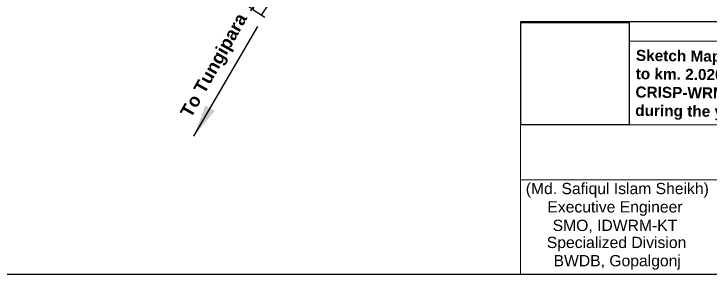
# Model space of a CAD drawing. Header units: millimetres. Extents: x 103 to 33028, y -150542 to -48.
# Drawn here: x 29630 to 30708, y -114427 to -114023 of the extents above; entities that cross this region are included whole.
import ezdxf
from ezdxf.enums import TextEntityAlignment as Align

# ---------------------------------------------------------------- set-up
doc = ezdxf.new("R2010")
doc.units = ezdxf.units.MM
doc.header["$MEASUREMENT"] = 0
doc.linetypes.add('ACAD_ISO02W100', pattern=[15, 12, -3])
for name, color, linetype in [('boundary', 7, 'Continuous'), ('Khal', 4, 'Continuous'), ('TEXT', 5, 'Continuous')]:
    doc.layers.add(name, color=color, linetype=linetype)
for name, color, linetype, lineweight in [('existing-profile', 5, 'ACAD_ISO02W100', 25), ('FRAM', 7, 'Continuous', 50), ('PL', 7, 'Continuous', 15), ('PUCCA ROAD', 1, 'Continuous', 30)]:
    doc.layers.add(name, color=color, linetype=linetype, lineweight=lineweight)
doc.styles.add('AR', font='arial.ttf', dxfattribs={"height": 450})
doc.styles.get("Standard").update_dxf_attribs({"font": 'arial.ttf'})
doc.styles.add('sum', font='arialbd.ttf')
doc.dimstyles.get("Standard").update_dxf_attribs({"dimtxt": 0.18, "dimasz": 0.18, "dimexe": 0.18, "dimexo": 0.0625, "dimgap": 0.09, "dimtad": 0, "dimtih": 1, "dimtoh": 1, "dimdec": 4, "dimzin": 0, "dimdsep": 46, "dimtxsty": 'Standard', "dimblk": 'DATUMBLANK', "dimcen": 0.09, "dimadec": 0, "dimazin": 0, "dimtfac": 1, "dimtdec": 4, "dimtofl": 0, "dimtmove": 0, "dimatfit": 3, "dimfxl": 1, "dimtolj": 1, "dimtzin": 0, "dimarcsym": 0})
picture_1 = doc.add_image_def('image1.png', size_in_pixel=(204, 192))

# ---------------------------------------------------------------- blocks, each defined once
blk = doc.blocks.new('_DatumBlank')
at = {"color": 0, "linetype": 'ByBlock', "lineweight": -2}
for p, q in [((0, 0.577), (-1, 0)), ((0, -0.577), (0, 0.577)), ((-1, 0), (0, -0.577))]:
    blk.add_line(p, q, dxfattribs=at)

msp = doc.modelspace()

# ---------------------------------------------------------------- linework, layer by layer
at = {"layer": 'boundary', "color": 0, "const_width": 2.35}
msp.add_lwpolyline([(28770.2, -112589.5), (31345.7, -112589.5), (31345.7, -114425.4), (28770.2, -114425.4), (28770.2, -112589.5)], dxfattribs=at)
at = {"layer": 'FRAM', "linetype": 'Continuous', "const_width": 2.08}
msp.add_lwpolyline([(30414.2, -114035.1), (31345.7, -114035.1), (31345.7, -114035.1)], dxfattribs=at)
at = {"layer": 'Khal', "lineweight": 25, "ltscale": 0.1}
msp.add_lwpolyline([(29990, -114009.1), (29998.1, -114014.3), (29996.9, -114018.4), (30001.8, -114011.8), (30000.2, -114016.3), (30018.9, -114028.5)], dxfattribs=at)
at = {"layer": 'PL'}
for p, q in [((30414.1, -114035.1), (30414.1, -114425.4)), ((31345.7, -114065.6), (30582.4, -114065.6)), ((31346.2, -114194.5), (30414.7, -114194.5)), ((31345.7, -114279.4), (30414.2, -114279.4))]:
    msp.add_line(p, q, dxfattribs=at)
at = {"layer": 'PUCCA ROAD', "lineweight": 25}
msp.add_lwpolyline([(30013.7, -114025.1), (30053.8, -113964.4), (30078.1, -113927.5), (30107.8, -113884.6), (30138.4, -113844.8), (30162.3, -113815.2), (30187.6, -113780.3), (30202.1, -113758), (30222.1, -113725.8), (30236.6, -113697.2), (30390.7, -113630.3), (30473.6, -113585.5), (30516.8, -113589.9), (30528.4, -113592.5)], dxfattribs=at)

# ---------------------------------------------------------------- texts
at = {"layer": 'FRAM', "linetype": 'Continuous', "lineweight": -3, "style": 'AR'}
for s, p in [('(Md. Safiqul Islam Sheikh)   ', (30574.1, -114301.6)), ('Executive Engineer     ', (30577.2, -114329.9)), ('SMO, IDWRM-KT     ', (30577.2, -114358.5)), ('Specialized Division     ', (30579.7, -114384.8)), ('BWDB, Gopalgonj     ', (30580.7, -114413))]:
    msp.add_text(s, height=17.375, dxfattribs=at).set_placement(p, align=Align.CENTER)
at = {"layer": 'TEXT', "color": 7, "lineweight": 25, "style": 'sum'}
msp.add_text('To Tungipara', height=20.208, rotation=60.5863, dxfattribs=at).set_placement((29904.3, -114185.2))
at = {"layer": 'TEXT', "color": 7, "insert": (30592.9, -114078.7), "char_height": 17, "width": 738.105, "attachment_point": 1, "rotation": 359.2928, "style": 'sum'}
msp.add_mtext('Sketch Map for Re-excavation of  Barshapara khal from km. 0.000 to km. 2.020 in polder -2 in c/w Tarail-Pachuria Sub-Project under CRISP-WRM under Specialized Division. BWDB, Gopalganj during the year 2024-25.', dxfattribs=at)

# ---------------------------------------------------------------- pictures from other files: only their frames are drawn
at = {"layer": 'existing-profile', "color": 1, "linetype": 'ByBlock'}
image = msp.add_image(picture_1, insert=(30414.7, -114194.5), size_in_units=(167.6, 157.8), dxfattribs=at)
image.dxf.flags = 7

# ---------------------------------------------------------------- leaders
at = {"layer": 'TEXT', "color": 0, "lineweight": 25}
msp.add_leader([(29908.6, -114212.2), (30007.9, -114042.6)], dimstyle='Standard', override={"dimscale": 0.5, "dimasz": 100, "dimgap": 0.09, "dimtad": 0}, dxfattribs=at)

doc.saveas('drawing.dxf')
